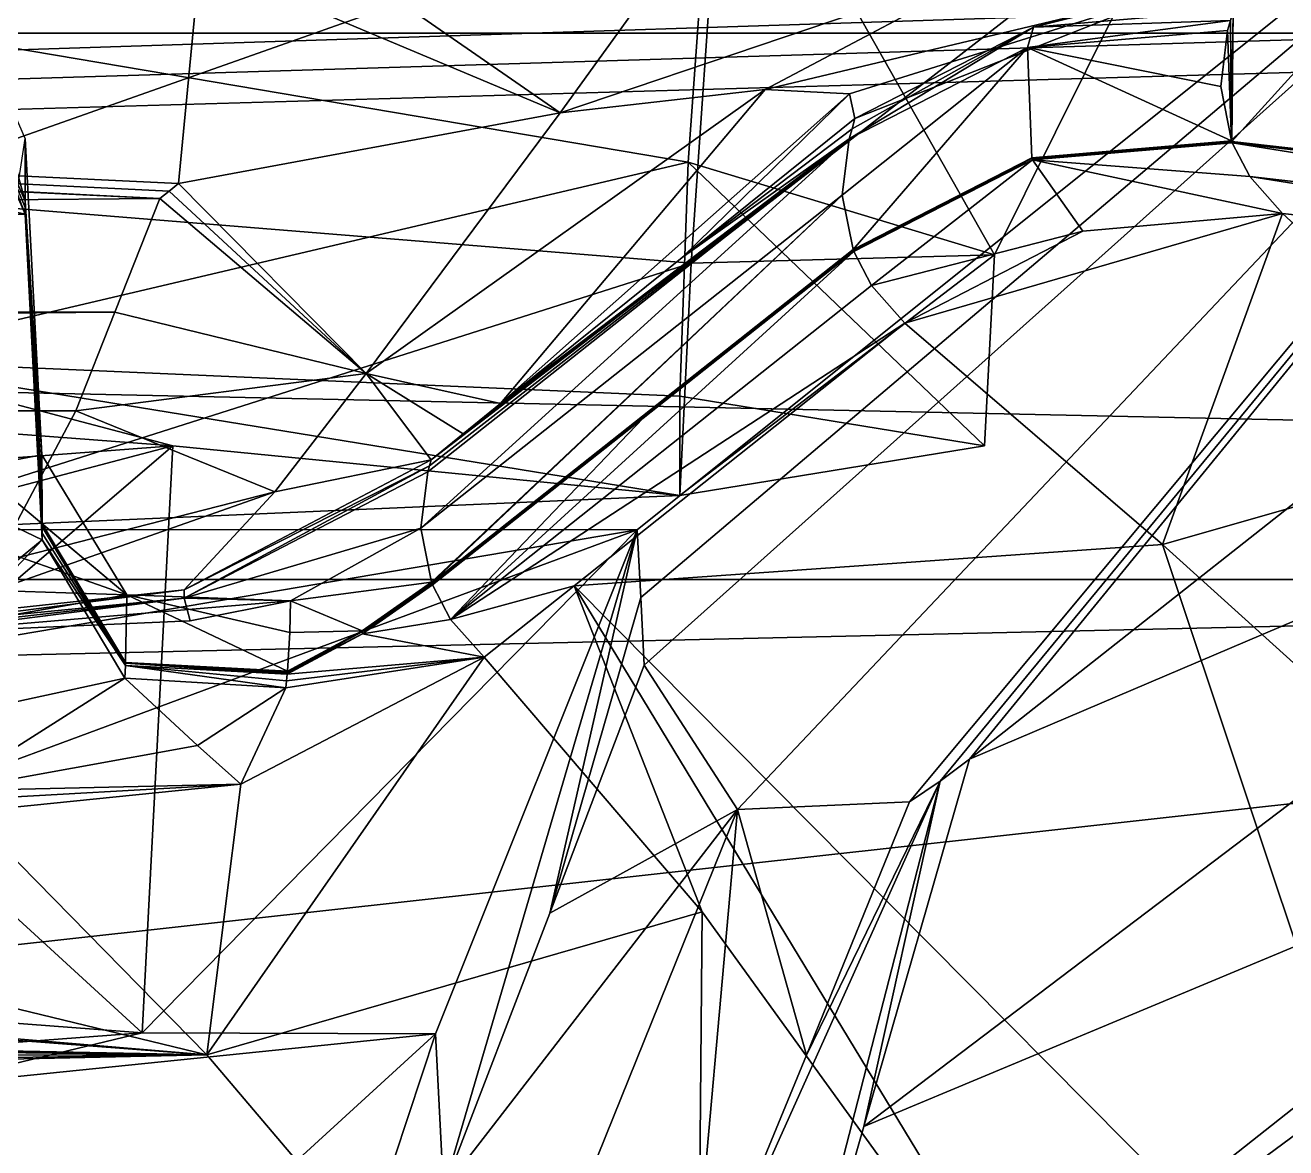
# Model space of a CAD drawing. Header units: millimetres. Extents: x -228 to 228, y -204 to 237.
# Drawn here: x 18.812 to 22.461, y 198.312 to 201.561 of the extents above; entities that cross this region are included whole.
import ezdxf

# ---------------------------------------------------------------- set-up
doc = ezdxf.new("R2010")
doc.units = ezdxf.units.MM
doc.header["$LTSCALE"] = 127.314815
for name, color, linetype in [('1027', 7, 'CONTINUOUS'), ('1032', 7, 'CONTINUOUS'), ('1033', 7, 'CONTINUOUS'), ('1242', 7, 'CONTINUOUS'), ('1298', 7, 'CONTINUOUS'), ('1401', 7, 'CONTINUOUS'), ('1402', 7, 'CONTINUOUS'), ('1403', 7, 'CONTINUOUS'), ('1404', 7, 'CONTINUOUS'), ('1405', 7, 'CONTINUOUS'), ('1406', 7, 'CONTINUOUS'), ('1475', 7, 'CONTINUOUS'), ('1484', 7, 'CONTINUOUS'), ('1485', 7, 'CONTINUOUS'), ('1489', 7, 'CONTINUOUS'), ('1490', 7, 'CONTINUOUS'), ('1491', 7, 'CONTINUOUS'), ('1492', 7, 'CONTINUOUS'), ('1493', 7, 'CONTINUOUS'), ('1494', 7, 'CONTINUOUS'), ('1550', 7, 'CONTINUOUS'), ('1551', 7, 'CONTINUOUS'), ('1552', 7, 'CONTINUOUS'), ('17', 7, 'CONTINUOUS'), ('2', 7, 'CONTINUOUS'), ('2166', 7, 'CONTINUOUS'), ('338', 7, 'CONTINUOUS'), ('377', 7, 'CONTINUOUS'), ('420', 7, 'CONTINUOUS'), ('422', 7, 'CONTINUOUS'), ('551', 7, 'CONTINUOUS'), ('555', 7, 'CONTINUOUS'), ('556', 7, 'CONTINUOUS'), ('557', 7, 'CONTINUOUS'), ('558', 7, 'CONTINUOUS'), ('559', 7, 'CONTINUOUS'), ('585', 7, 'CONTINUOUS'), ('586', 7, 'CONTINUOUS'), ('587', 7, 'CONTINUOUS'), ('588', 7, 'CONTINUOUS'), ('593', 7, 'CONTINUOUS'), ('62', 7, 'CONTINUOUS'), ('63', 7, 'CONTINUOUS'), ('648', 7, 'CONTINUOUS'), ('649', 7, 'CONTINUOUS'), ('650', 7, 'CONTINUOUS'), ('651', 7, 'CONTINUOUS'), ('652', 7, 'CONTINUOUS'), ('653', 7, 'CONTINUOUS'), ('710', 7, 'CONTINUOUS'), ('711', 7, 'CONTINUOUS'), ('779', 7, 'CONTINUOUS'), ('782', 7, 'CONTINUOUS'), ('787', 7, 'CONTINUOUS'), ('790', 7, 'CONTINUOUS'), ('809', 7, 'CONTINUOUS'), ('810', 7, 'CONTINUOUS'), ('824', 7, 'CONTINUOUS'), ('825', 7, 'CONTINUOUS')]:
    doc.layers.add(name, color=color, linetype=linetype)

msp = doc.modelspace()

# ---------------------------------------------------------------- linework, layer by layer
at = {"layer": '1027', "color": 5, "linetype": 'Continuous'}
msp.add_3dface([(18.6653, 200.2804, 976.4411), (18.8116, 201.2335, 977.7082), (18.8597, 200.3171, 977.6682), (18.6653, 200.2804, 976.4411)], dxfattribs=at)
at = {"layer": '1032', "color": 5, "linetype": 'Continuous'}
for points in [[(18.8597, 200.3171, 977.6682), (18.8116, 201.2335, 977.7082), (18.8116, 201.0515, 981.8594), (18.8597, 200.3171, 977.6682)], [(18.8597, 200.3171, 977.6682), (18.8116, 201.0515, 981.8594), (18.8599, 200.2258, 979.6697), (18.8597, 200.3171, 977.6682)], [(18.8116, 201.0515, 981.8594), (18.8116, 201.033, 982.2808), (18.8606, 200.1158, 981.8497), (18.8116, 201.0515, 981.8594)], [(18.8599, 200.2258, 979.6697), (18.8116, 201.0515, 981.8594), (18.8606, 200.1181, 981.8062), (18.8599, 200.2258, 979.6697)], [(18.8606, 200.1181, 981.8062), (18.8116, 201.0515, 981.8594), (18.8606, 200.1158, 981.8497), (18.8606, 200.1181, 981.8062)], [(18.8116, 201.033, 982.2808), (18.8116, 201.0144, 982.7034), (18.8609, 200.0906, 982.3177), (18.8116, 201.033, 982.2808)], [(18.8606, 200.1158, 981.8497), (18.8116, 201.033, 982.2808), (18.8607, 200.1125, 981.9115), (18.8606, 200.1158, 981.8497)], [(18.8607, 200.1125, 981.9115), (18.8116, 201.033, 982.2808), (18.8607, 200.1092, 981.9731), (18.8607, 200.1125, 981.9115)], [(18.8607, 200.1092, 981.9731), (18.8116, 201.033, 982.2808), (18.8609, 200.0906, 982.3177), (18.8607, 200.1092, 981.9731)], [(18.8609, 200.0906, 982.3177), (18.8116, 201.0144, 982.7034), (18.8611, 200.0717, 982.6623), (18.8609, 200.0906, 982.3177)]]:
    msp.add_3dface(points, dxfattribs=at)
at = {"layer": '1033', "color": 5, "linetype": 'Continuous'}
for points in [[(18.8611, 200.0717, 982.6623), (18.8116, 201.0144, 982.7034), (16.914, 201.0039, 985.9943), (18.8611, 200.0717, 982.6623)], [(18.8611, 200.0717, 982.6623), (16.914, 201.0039, 985.9943), (18.696, 199.9362, 983.79), (18.8611, 200.0717, 982.6623)]]:
    msp.add_3dface(points, dxfattribs=at)
at = {"layer": '1242', "color": 5, "linetype": 'Continuous'}
for points in [[(21.5456, 199.4368, 921.216), (21.2392, 198.3735, 946.1655), (21.46, 199.3728, 921.2128), (21.5456, 199.4368, 921.216)], [(21.46, 199.3728, 921.2128), (20.8925, 197.1696, 974.4086), (20.7376, 197.7646, 954.6345), (21.46, 199.3728, 921.2128)], [(20.7376, 197.7646, 954.6345), (21.0733, 198.5801, 936.9435), (21.46, 199.3728, 921.2128), (20.7376, 197.7646, 954.6345)], [(20.8925, 197.1696, 974.4086), (21.46, 199.3728, 921.2128), (21.2392, 198.3735, 946.1655), (20.8925, 197.1696, 974.4086)], [(21.3714, 199.3133, 921.2098), (21.46, 199.3728, 921.2128), (21.0733, 198.5801, 936.9435), (21.3714, 199.3133, 921.2098)]]:
    msp.add_3dface(points, dxfattribs=at)
at = {"layer": '1298', "color": 5, "linetype": 'Continuous'}
for points in [[(20.6037, 199.7088, 921.2235), (20.874, 199.2908, 921.2065), (20.3305, 198.9905, 936.9541), (20.6037, 199.7088, 921.2235)], [(20.874, 199.2908, 921.2065), (21.3714, 199.3133, 921.2098), (21.0733, 198.5801, 936.9435), (20.874, 199.2908, 921.2065)], [(20.874, 199.2908, 921.2065), (20.0229, 198.1898, 954.6412), (20.3305, 198.9905, 936.9541), (20.874, 199.2908, 921.2065)], [(20.0229, 198.1898, 954.6412), (20.874, 199.2908, 921.2065), (20.2666, 197.7864, 954.6273), (20.0229, 198.1898, 954.6412)], [(20.874, 199.2908, 921.2065), (20.7376, 197.7646, 954.6345), (20.2666, 197.7864, 954.6273), (20.874, 199.2908, 921.2065)], [(20.874, 199.2908, 921.2065), (21.0733, 198.5801, 936.9435), (20.7376, 197.7646, 954.6345), (20.874, 199.2908, 921.2065)]]:
    msp.add_3dface(points, dxfattribs=at)
at = {"layer": '1401', "color": 5, "linetype": 'Continuous'}
for points in [[(19.9772, 200.268, 974.5295), (19.9819, 200.2855, 974.1229), (19.2719, 199.9024, 974.5052), (19.9772, 200.268, 974.5295)], [(19.2719, 199.9024, 974.5052), (19.9819, 200.2855, 974.1229), (19.2722, 199.9269, 973.8865), (19.2719, 199.9024, 974.5052)], [(19.9819, 200.2855, 974.1229), (19.987, 200.303, 973.7164), (19.2722, 199.9269, 973.8865), (19.9819, 200.2855, 974.1229)], [(18.4859, 199.842, 974.0965), (18.481, 199.8251, 974.4923), (19.2722, 199.9269, 973.8865), (18.4859, 199.842, 974.0965)], [(18.481, 199.8251, 974.4923), (19.2719, 199.9024, 974.5052), (19.2722, 199.9269, 973.8865), (18.481, 199.8251, 974.4923)]]:
    msp.add_3dface(points, dxfattribs=at)
at = {"layer": '1402', "color": 5, "linetype": 'Continuous'}
for points in [[(19.957, 200.1054, 978.2831), (19.9772, 200.268, 974.5295), (19.2719, 199.9024, 974.5052), (19.957, 200.1054, 978.2831)], [(19.957, 200.1054, 978.2831), (19.2719, 199.9024, 974.5052), (19.5793, 199.8948, 977.6499), (19.957, 200.1054, 978.2831)], [(19.9879, 199.9485, 981.788), (19.957, 200.1054, 978.2831), (19.5793, 199.8948, 977.6499), (19.9879, 199.9485, 981.788)], [(19.9879, 199.9485, 981.788), (19.5793, 199.8948, 977.6499), (19.7868, 199.8078, 981.7849), (19.9879, 199.9485, 981.788)], [(18.4778, 199.8129, 974.7778), (18.4749, 199.8008, 975.0594), (19.2719, 199.9024, 974.5052), (18.4778, 199.8129, 974.7778)], [(19.2719, 199.9024, 974.5052), (18.4749, 199.8008, 975.0594), (19.289, 199.8369, 976.2644), (19.2719, 199.9024, 974.5052)], [(18.481, 199.8251, 974.4923), (18.4778, 199.8129, 974.7778), (19.2719, 199.9024, 974.5052), (18.481, 199.8251, 974.4923)], [(19.5793, 199.8948, 977.6499), (19.2719, 199.9024, 974.5052), (19.289, 199.8369, 976.2644), (19.5793, 199.8948, 977.6499)], [(19.5793, 199.8948, 977.6499), (19.5777, 199.8027, 979.6493), (19.7868, 199.8078, 981.7849), (19.5793, 199.8948, 977.6499)], [(19.5777, 199.8027, 979.6493), (19.5707, 199.6914, 981.7832), (19.7868, 199.8078, 981.7849), (19.5777, 199.8027, 979.6493)]]:
    msp.add_3dface(points, dxfattribs=at)
at = {"layer": '1403', "color": 5, "linetype": 'Continuous'}
for points in [[(19.9886, 199.9466, 981.8313), (19.9879, 199.9485, 981.788), (19.7868, 199.8078, 981.7849), (19.9886, 199.9466, 981.8313)], [(19.9886, 199.9466, 981.8313), (19.7868, 199.8078, 981.7849), (19.7871, 199.8055, 981.8284), (19.9886, 199.9466, 981.8313)], [(19.5707, 199.6914, 981.7832), (19.5705, 199.689, 981.8267), (19.7871, 199.8055, 981.8284), (19.5707, 199.6914, 981.7832)], [(19.7868, 199.8078, 981.7849), (19.5707, 199.6914, 981.7832), (19.7871, 199.8055, 981.8284), (19.7868, 199.8078, 981.7849)]]:
    msp.add_3dface(points, dxfattribs=at)
at = {"layer": '1404', "color": 5, "linetype": 'Continuous'}
for points in [[(19.9896, 199.9437, 981.8929), (19.9886, 199.9466, 981.8313), (19.7871, 199.8055, 981.8284), (19.9896, 199.9437, 981.8929)], [(19.9907, 199.9409, 981.9544), (19.9896, 199.9437, 981.8929), (19.7871, 199.8055, 981.8284), (19.9907, 199.9409, 981.9544)], [(19.9907, 199.9409, 981.9544), (19.7871, 199.8055, 981.8284), (19.7879, 199.7992, 981.9515), (19.9907, 199.9409, 981.9544)], [(19.7871, 199.8055, 981.8284), (19.5705, 199.689, 981.8267), (19.7879, 199.7992, 981.9515), (19.7871, 199.8055, 981.8284)], [(19.5702, 199.6856, 981.8884), (19.5699, 199.6822, 981.95), (19.7879, 199.7992, 981.9515), (19.5702, 199.6856, 981.8884)], [(19.5705, 199.689, 981.8267), (19.5702, 199.6856, 981.8884), (19.7879, 199.7992, 981.9515), (19.5705, 199.689, 981.8267)]]:
    msp.add_3dface(points, dxfattribs=at)
at = {"layer": '1405', "color": 5, "linetype": 'Continuous'}
for points in [[(20.043, 199.8404, 984.0733), (19.9907, 199.9409, 981.9544), (19.7879, 199.7992, 981.9515), (20.043, 199.8404, 984.0733)], [(20.1399, 199.7314, 986.0505), (20.043, 199.8404, 984.0733), (19.7879, 199.7992, 981.9515), (20.1399, 199.7314, 986.0505)], [(19.5699, 199.6822, 981.95), (20.1399, 199.7314, 986.0505), (19.7879, 199.7992, 981.9515), (19.5699, 199.6822, 981.95)], [(20.1399, 199.7314, 986.0505), (19.5662, 199.6429, 982.6379), (19.4358, 199.3638, 986.0762), (20.1399, 199.7314, 986.0505)], [(19.5662, 199.6429, 982.6379), (20.1399, 199.7314, 986.0505), (19.5682, 199.6628, 982.294), (19.5662, 199.6429, 982.6379)], [(20.1399, 199.7314, 986.0505), (19.5699, 199.6822, 981.95), (19.5682, 199.6628, 982.294), (20.1399, 199.7314, 986.0505)], [(19.5662, 199.6429, 982.6379), (19.31, 199.4758, 983.9091), (19.4358, 199.3638, 986.0762), (19.5662, 199.6429, 982.6379)], [(19.31, 199.4758, 983.9091), (18.5858, 199.3453, 985.0564), (19.4358, 199.3638, 986.0762), (19.31, 199.4758, 983.9091)], [(18.5858, 199.3453, 985.0564), (18.6113, 199.3175, 985.5534), (19.4358, 199.3638, 986.0762), (18.5858, 199.3453, 985.0564)], [(18.6113, 199.3175, 985.5534), (18.6467, 199.2836, 986.1262), (19.4358, 199.3638, 986.0762), (18.6113, 199.3175, 985.5534)]]:
    msp.add_3dface(points, dxfattribs=at)
at = {"layer": '1406', "color": 5, "linetype": 'Continuous'}
for points in [[(20.7711, 198.995, 993.6603), (20.1399, 199.7314, 986.0505), (19.337, 198.5808, 993.775), (20.7711, 198.995, 993.6603)], [(19.337, 198.5808, 993.775), (20.1399, 199.7314, 986.0505), (19.4358, 199.3638, 986.0762), (19.337, 198.5808, 993.775)], [(18.6467, 199.2836, 986.1262), (19.337, 198.5808, 993.775), (19.4358, 199.3638, 986.0762), (18.6467, 199.2836, 986.1262)], [(20.7711, 198.995, 993.6603), (19.337, 198.5808, 993.775), (20.7533, 196.9123, 1002.2157), (20.7711, 198.995, 993.6603)], [(22.0245, 197.2606, 1002.0353), (20.7711, 198.995, 993.6603), (20.7533, 196.9123, 1002.2157), (22.0245, 197.2606, 1002.0353)]]:
    msp.add_3dface(points, dxfattribs=at)
at = {"layer": '1475', "color": 5, "linetype": 'Continuous'}
for points in [[(19.2016, 201.0591, 972.2545), (0, 201.9739, 972.2545), (-19.0709, 200.7302, 972.4369), (19.2016, 201.0591, 972.2545)], [(19.2016, 201.0591, 972.2545), (-19.0709, 200.7302, 972.4369), (19.0709, 200.7302, 972.437), (19.2016, 201.0591, 972.2545)], [(-19.0709, 200.7302, 972.4369), (-18.9585, 200.4448, 972.6727), (19.0709, 200.7302, 972.437), (-19.0709, 200.7302, 972.4369)], [(19.0709, 200.7302, 972.437), (-18.9585, 200.4448, 972.6727), (18.9585, 200.4448, 972.6727), (19.0709, 200.7302, 972.437)], [(-18.9585, 200.4448, 972.6727), (15.0169, 200.4449, 973.0843), (18.9585, 200.4448, 972.6727), (-18.9585, 200.4448, 972.6727)], [(18.9585, 200.4448, 972.6727), (15.0169, 200.4449, 973.0843), (18.7228, 200.0025, 973.3291), (18.9585, 200.4448, 972.6727)]]:
    msp.add_3dface(points, dxfattribs=at)
at = {"layer": '1484', "color": 5, "linetype": 'Continuous'}
for points in [[(18.9585, 200.4448, 972.6727), (18.7228, 200.0025, 973.3291), (19.5342, 200.2107, 973.1118), (18.9585, 200.4448, 972.6727)], [(19.2722, 199.9269, 973.8865), (19.987, 200.303, 973.7164), (19.5342, 200.2107, 973.1118), (19.2722, 199.9269, 973.8865)], [(18.4859, 199.842, 974.0965), (19.2722, 199.9269, 973.8865), (19.5342, 200.2107, 973.1118), (18.4859, 199.842, 974.0965)], [(18.7228, 200.0025, 973.3291), (18.4859, 199.842, 974.0965), (19.5342, 200.2107, 973.1118), (18.7228, 200.0025, 973.3291)]]:
    msp.add_3dface(points, dxfattribs=at)
at = {"layer": '1485', "color": 5, "linetype": 'Continuous'}
for points in [[(19.7988, 200.5533, 972.7569), (19.2016, 201.0591, 972.2545), (19.0709, 200.7302, 972.437), (19.7988, 200.5533, 972.7569)], [(19.7988, 200.5533, 972.7569), (19.0709, 200.7302, 972.437), (18.9585, 200.4448, 972.6727), (19.7988, 200.5533, 972.7569)], [(19.7988, 200.5533, 972.7569), (18.9585, 200.4448, 972.6727), (19.5342, 200.2107, 973.1118), (19.7988, 200.5533, 972.7569)], [(19.987, 200.303, 973.7164), (19.7988, 200.5533, 972.7569), (19.5342, 200.2107, 973.1118), (19.987, 200.303, 973.7164)], [(19.987, 200.303, 973.7164), (20.0798, 200.3786, 973.6491), (19.7988, 200.5533, 972.7569), (19.987, 200.303, 973.7164)], [(20.0798, 200.3786, 973.6491), (20.1878, 200.4658, 973.597), (19.7988, 200.5533, 972.7569), (20.0798, 200.3786, 973.6491)]]:
    msp.add_3dface(points, dxfattribs=at)
at = {"layer": '1489', "color": 5, "linetype": 'Continuous'}
for points in [[(18.6653, 200.2804, 976.4411), (18.8597, 200.3171, 977.6682), (19.1058, 199.9125, 977.6507), (18.6653, 200.2804, 976.4411)], [(18.1184, 200.2591, 975.3751), (18.6653, 200.2804, 976.4411), (19.1058, 199.9125, 977.6507), (18.1184, 200.2591, 975.3751)], [(18.1184, 200.2591, 975.3751), (19.1058, 199.9125, 977.6507), (18.222, 199.9407, 975.2625), (18.1184, 200.2591, 975.3751)], [(19.1058, 199.9125, 977.6507), (18.4749, 199.8008, 975.0594), (18.222, 199.9407, 975.2625), (19.1058, 199.9125, 977.6507)], [(19.5793, 199.8948, 977.6499), (18.4749, 199.8008, 975.0594), (19.1058, 199.9125, 977.6507), (19.5793, 199.8948, 977.6499)], [(18.4749, 199.8008, 975.0594), (19.5793, 199.8948, 977.6499), (19.289, 199.8369, 976.2644), (18.4749, 199.8008, 975.0594)]]:
    msp.add_3dface(points, dxfattribs=at)
at = {"layer": '1490', "color": 5, "linetype": 'Continuous'}
for points in [[(18.8597, 200.3171, 977.6682), (18.8599, 200.2258, 979.6697), (18.8606, 200.1181, 981.8062), (18.8597, 200.3171, 977.6682)], [(18.8597, 200.3171, 977.6682), (18.8606, 200.1181, 981.8062), (19.1058, 199.9125, 977.6507), (18.8597, 200.3171, 977.6682)], [(19.1058, 199.9125, 977.6507), (18.8606, 200.1181, 981.8062), (19.1022, 199.7164, 981.7848), (19.1058, 199.9125, 977.6507)], [(19.5707, 199.6914, 981.7832), (19.1058, 199.9125, 977.6507), (19.1022, 199.7164, 981.7848), (19.5707, 199.6914, 981.7832)], [(19.5707, 199.6914, 981.7832), (19.5777, 199.8027, 979.6493), (19.1058, 199.9125, 977.6507), (19.5707, 199.6914, 981.7832)], [(19.5777, 199.8027, 979.6493), (19.5793, 199.8948, 977.6499), (19.1058, 199.9125, 977.6507), (19.5777, 199.8027, 979.6493)]]:
    msp.add_3dface(points, dxfattribs=at)
at = {"layer": '1491', "color": 5, "linetype": 'Continuous'}
for points in [[(18.8606, 200.1181, 981.8062), (18.8606, 200.1158, 981.8497), (19.1022, 199.7164, 981.7848), (18.8606, 200.1181, 981.8062)], [(19.1022, 199.7164, 981.7848), (18.8606, 200.1158, 981.8497), (19.1021, 199.7141, 981.8283), (19.1022, 199.7164, 981.7848)], [(19.5705, 199.689, 981.8267), (19.1022, 199.7164, 981.7848), (19.1021, 199.7141, 981.8283), (19.5705, 199.689, 981.8267)], [(19.5705, 199.689, 981.8267), (19.5707, 199.6914, 981.7832), (19.1022, 199.7164, 981.7848), (19.5705, 199.689, 981.8267)]]:
    msp.add_3dface(points, dxfattribs=at)
at = {"layer": '1492', "color": 5, "linetype": 'Continuous'}
for points in [[(18.8606, 200.1158, 981.8497), (18.8607, 200.1125, 981.9115), (19.1021, 199.7141, 981.8283), (18.8606, 200.1158, 981.8497)], [(18.8607, 200.1092, 981.9731), (19.1021, 199.7141, 981.8283), (18.8607, 200.1125, 981.9115), (18.8607, 200.1092, 981.9731)], [(19.1021, 199.7141, 981.8283), (18.8607, 200.1092, 981.9731), (19.1018, 199.7077, 981.9516), (19.1021, 199.7141, 981.8283)], [(19.5699, 199.6822, 981.95), (19.1021, 199.7141, 981.8283), (19.1018, 199.7077, 981.9516), (19.5699, 199.6822, 981.95)], [(19.5702, 199.6856, 981.8884), (19.5705, 199.689, 981.8267), (19.1021, 199.7141, 981.8283), (19.5702, 199.6856, 981.8884)], [(19.5699, 199.6822, 981.95), (19.5702, 199.6856, 981.8884), (19.1021, 199.7141, 981.8283), (19.5699, 199.6822, 981.95)]]:
    msp.add_3dface(points, dxfattribs=at)
at = {"layer": '1493', "color": 5, "linetype": 'Continuous'}
for points in [[(18.8607, 200.1092, 981.9731), (18.8609, 200.0906, 982.3177), (19.1018, 199.7077, 981.9516), (18.8607, 200.1092, 981.9731)], [(18.8611, 200.0717, 982.6623), (19.1018, 199.7077, 981.9516), (18.8609, 200.0906, 982.3177), (18.8611, 200.0717, 982.6623)], [(19.1018, 199.7077, 981.9516), (18.8611, 200.0717, 982.6623), (19.1003, 199.6714, 982.6398), (19.1018, 199.7077, 981.9516)], [(19.5662, 199.6429, 982.6379), (19.1018, 199.7077, 981.9516), (19.1003, 199.6714, 982.6398), (19.5662, 199.6429, 982.6379)], [(19.5682, 199.6628, 982.294), (19.5699, 199.6822, 981.95), (19.1018, 199.7077, 981.9516), (19.5682, 199.6628, 982.294)], [(19.5662, 199.6429, 982.6379), (19.5682, 199.6628, 982.294), (19.1018, 199.7077, 981.9516), (19.5662, 199.6429, 982.6379)]]:
    msp.add_3dface(points, dxfattribs=at)
at = {"layer": '1494', "color": 5, "linetype": 'Continuous'}
for points in [[(18.8611, 200.0717, 982.6623), (18.696, 199.9362, 983.79), (18.3255, 199.5028, 984.8798), (18.8611, 200.0717, 982.6623)], [(19.1003, 199.6714, 982.6398), (18.8611, 200.0717, 982.6623), (18.3255, 199.5028, 984.8798), (19.1003, 199.6714, 982.6398)], [(18.5858, 199.3453, 985.0564), (19.1003, 199.6714, 982.6398), (18.3255, 199.5028, 984.8798), (18.5858, 199.3453, 985.0564)], [(18.5858, 199.3453, 985.0564), (19.31, 199.4758, 983.9091), (19.1003, 199.6714, 982.6398), (18.5858, 199.3453, 985.0564)], [(19.31, 199.4758, 983.9091), (19.5662, 199.6429, 982.6379), (19.1003, 199.6714, 982.6398), (19.31, 199.4758, 983.9091)]]:
    msp.add_3dface(points, dxfattribs=at)
at = {"layer": '1550', "color": 5, "linetype": 'Continuous'}
for points in [[(18.8116, 201.0515, 981.8594), (18.8116, 201.2335, 977.7082), (18.6725, 201.5538, 977.7223), (18.8116, 201.0515, 981.8594)], [(18.6726, 201.3717, 981.8734), (18.8116, 201.0515, 981.8594), (18.6725, 201.5538, 977.7223), (18.6726, 201.3717, 981.8734)]]:
    msp.add_3dface(points, dxfattribs=at)
at = {"layer": '1551', "color": 5, "linetype": 'Continuous'}
for points in [[(18.8116, 201.0144, 982.7034), (18.8116, 201.033, 982.2808), (18.6726, 201.3717, 981.8734), (18.8116, 201.0144, 982.7034)], [(18.6726, 201.3346, 982.7176), (18.8116, 201.0144, 982.7034), (18.6726, 201.3717, 981.8734), (18.6726, 201.3346, 982.7176)], [(18.8116, 201.033, 982.2808), (18.8116, 201.0515, 981.8594), (18.6726, 201.3717, 981.8734), (18.8116, 201.033, 982.2808)]]:
    msp.add_3dface(points, dxfattribs=at)
at = {"layer": '1552', "color": 5, "linetype": 'Continuous'}
for points in [[(18.8116, 201.0144, 982.7034), (16.7041, 201.4942, 985.5878), (16.914, 201.0039, 985.9943), (18.8116, 201.0144, 982.7034)], [(16.7041, 201.4942, 985.5878), (18.8116, 201.0144, 982.7034), (18.6726, 201.3346, 982.7176), (16.7041, 201.4942, 985.5878)]]:
    msp.add_3dface(points, dxfattribs=at)
at = {"layer": '17', "color": 5, "linetype": 'Continuous'}
for points in [[(13.2258, 203.0259, 981.928), (26.3957, 201.7367, 981.928), (-28.3524, 199.9565, 998.5016), (13.2258, 203.0259, 981.928)], [(26.3957, 201.7367, 981.928), (26.4447, 201.6405, 983.9293), (-28.3524, 199.9565, 998.5016), (26.3957, 201.7367, 981.928)], [(26.4447, 201.6405, 983.9293), (26.5316, 201.5411, 985.7228), (-28.3524, 199.9565, 998.5016), (26.4447, 201.6405, 983.9293)], [(26.5316, 201.5411, 985.7228), (28.3526, 199.9562, 998.5027), (-28.3524, 199.9565, 998.5016), (26.5316, 201.5411, 985.7228)], [(28.3526, 199.9562, 998.5027), (29.8767, 198.6299, 1003.5398), (-36.5248, 192.7916, 1015.0988), (28.3526, 199.9562, 998.5027)], [(28.3526, 199.9562, 998.5027), (-36.5248, 192.7916, 1015.0988), (-29.8818, 198.6255, 1003.5536), (28.3526, 199.9562, 998.5027)], [(-28.3524, 199.9565, 998.5016), (28.3526, 199.9562, 998.5027), (-29.8818, 198.6255, 1003.5536), (-28.3524, 199.9565, 998.5016)], [(29.8767, 198.6299, 1003.5398), (36.5247, 192.7916, 1015.0987), (-36.5248, 192.7916, 1015.0988), (29.8767, 198.6299, 1003.5398)]]:
    msp.add_3dface(points, dxfattribs=at)
at = {"layer": '2', "color": 5, "linetype": 'Continuous'}
for points in [[(0, 205.4543, 982.0153), (-13.3557, 205.0197, 982.0153), (29.0451, 201.5382, 1000.4708), (0, 205.4543, 982.0153)], [(13.3557, 205.0197, 982.0153), (0, 205.4543, 982.0153), (29.0451, 201.5382, 1000.4708), (13.3557, 205.0197, 982.0153)], [(-13.3557, 205.0197, 982.0153), (-26.6549, 203.7179, 982.0153), (29.0451, 201.5382, 1000.4708), (-13.3557, 205.0197, 982.0153)], [(26.7923, 203.5213, 985.8266), (13.3557, 205.0197, 982.0153), (29.0451, 201.5382, 1000.4708), (26.7923, 203.5213, 985.8266)], [(-26.6549, 203.7179, 982.0153), (-26.705, 203.6209, 984.031), (29.0451, 201.5382, 1000.4708), (-26.6549, 203.7179, 982.0153)], [(-26.705, 203.6209, 984.031), (-26.7923, 203.5213, 985.8266), (29.0451, 201.5382, 1000.4708), (-26.705, 203.6209, 984.031)], [(29.0451, 201.5382, 1000.4708), (-26.7923, 203.5213, 985.8266), (-29.0449, 201.5385, 1000.4699), (29.0451, 201.5382, 1000.4708)], [(-29.0449, 201.5385, 1000.4699), (-30.5005, 200.2443, 1004.9581), (36.7936, 194.5321, 1016.0511), (-29.0449, 201.5385, 1000.4699)], [(29.0451, 201.5382, 1000.4708), (-29.0449, 201.5385, 1000.4699), (30.5018, 200.2432, 1004.9613), (29.0451, 201.5382, 1000.4708)], [(30.5018, 200.2432, 1004.9613), (-29.0449, 201.5385, 1000.4699), (36.7936, 194.5321, 1016.0511), (30.5018, 200.2432, 1004.9613)], [(36.7936, 194.5321, 1016.0511), (-30.5005, 200.2443, 1004.9581), (-36.7935, 194.5322, 1016.051), (36.7936, 194.5321, 1016.0511)]]:
    msp.add_3dface(points, dxfattribs=at)
at = {"layer": '2166', "color": 5, "linetype": 'Continuous'}
msp.add_3dface([(45.7311, 213.4045, 128.2236), (19, 190.399, 69.5777), (19, 192.1424, 72.5364), (45.7311, 213.4045, 128.2236)], dxfattribs=at)
at = {"layer": '338', "color": 5, "linetype": 'Continuous'}
for points in [[(22.3047, 201.2248, 981.8844), (23.2936, 201.1127, 981.8844), (23.2874, 202.3067, 954.7336), (22.3047, 201.2248, 981.8844)], [(22.3091, 201.6043, 973.2337), (22.3047, 201.2248, 981.8844), (23.2874, 202.3067, 954.7336), (22.3091, 201.6043, 973.2337)], [(22.3091, 201.6043, 973.2337), (22.3006, 201.575, 973.9215), (22.3041, 201.2263, 981.8515), (22.3091, 201.6043, 973.2337)], [(22.3047, 201.2248, 981.8844), (22.3091, 201.6043, 973.2337), (22.3041, 201.2263, 981.8515), (22.3047, 201.2248, 981.8844)], [(22.3006, 201.575, 973.9215), (22.2924, 201.5456, 974.611), (22.3041, 201.2263, 981.8515), (22.3006, 201.575, 973.9215)], [(22.2924, 201.5456, 974.611), (22.2725, 201.3835, 978.3526), (22.3041, 201.2263, 981.8515), (22.2924, 201.5456, 974.611)]]:
    msp.add_3dface(points, dxfattribs=at)
at = {"layer": '377', "color": 5, "linetype": 'Continuous'}
for points in [[(0.0005, 200.055, 987.801), (19.337, 198.5808, 993.775), (1.5673, 200.0752, 987.3809), (0.0005, 200.055, 987.801)], [(19.337, 198.5808, 993.775), (15.5277, 199.5039, 986.9525), (1.5673, 200.0752, 987.3809), (19.337, 198.5808, 993.775)], [(0.0005, 200.055, 987.801), (-0.0015, 198.9666, 997.6012), (19.337, 198.5808, 993.775), (0.0005, 200.055, 987.801)], [(18.6467, 199.2836, 986.1262), (15.5277, 199.5039, 986.9525), (19.337, 198.5808, 993.775), (18.6467, 199.2836, 986.1262)], [(19.337, 198.5808, 993.775), (-0.0015, 198.9666, 997.6012), (1.028, 198.917, 997.8724), (19.337, 198.5808, 993.775)], [(1.7955, 198.7744, 998.6293), (19.337, 198.5808, 993.775), (1.028, 198.917, 997.8724), (1.7955, 198.7744, 998.6293)], [(2.0788, 198.5639, 999.6914), (19.337, 198.5808, 993.775), (1.7955, 198.7744, 998.6293), (2.0788, 198.5639, 999.6914)], [(20.7533, 196.9123, 1002.2157), (19.337, 198.5808, 993.775), (1.0274, 198.1799, 1001.4755), (20.7533, 196.9123, 1002.2157)], [(1.0274, 198.1799, 1001.4755), (19.337, 198.5808, 993.775), (1.7894, 198.3454, 1000.7291), (1.0274, 198.1799, 1001.4755)], [(1.7894, 198.3454, 1000.7291), (19.337, 198.5808, 993.775), (2.0788, 198.5639, 999.6914), (1.7894, 198.3454, 1000.7291)]]:
    msp.add_3dface(points, dxfattribs=at)
at = {"layer": '420', "color": 5, "linetype": 'Continuous'}
for points in [[(3.5412, 202.4247, 921.2971), (24.9272, 203.577, 921.4124), (3.6232, 201.4882, 921.2563), (3.5412, 202.4247, 921.2971)], [(3.6232, 201.4882, 921.2563), (24.9272, 203.577, 921.4124), (3.7047, 200.5581, 921.2158), (3.6232, 201.4882, 921.2563)], [(3.7047, 200.5581, 921.2158), (24.9272, 203.577, 921.4124), (3.8651, 200.2332, 921.2017), (3.7047, 200.5581, 921.2158)], [(3.8651, 200.2332, 921.2017), (24.9272, 203.577, 921.4124), (4.2029, 200.1021, 921.1963), (3.8651, 200.2332, 921.2017)], [(4.2029, 200.1021, 921.1963), (24.9272, 203.577, 921.4124), (12.3979, 200.1014, 921.2111), (4.2029, 200.1021, 921.1963)], [(12.3979, 200.1014, 921.2111), (24.9272, 203.577, 921.4124), (20.5831, 200.1002, 921.2404), (12.3979, 200.1014, 921.2111)], [(20.5831, 200.1002, 921.2404), (24.9272, 203.577, 921.4124), (20.5934, 199.9043, 921.2319), (20.5831, 200.1002, 921.2404)], [(20.5934, 199.9043, 921.2319), (24.9272, 203.577, 921.4124), (20.6037, 199.7088, 921.2235), (20.5934, 199.9043, 921.2319)], [(20.6037, 199.7088, 921.2235), (24.9272, 203.577, 921.4124), (20.874, 199.2908, 921.2065), (20.6037, 199.7088, 921.2235)], [(20.874, 199.2908, 921.2065), (24.9272, 203.577, 921.4124), (21.3714, 199.3133, 921.2098), (20.874, 199.2908, 921.2065)], [(21.3714, 199.3133, 921.2098), (24.9272, 203.577, 921.4124), (21.46, 199.3728, 921.2128), (21.3714, 199.3133, 921.2098)], [(24.9272, 203.577, 921.4124), (21.5456, 199.4368, 921.216), (21.46, 199.3728, 921.2128), (24.9272, 203.577, 921.4124)], [(24.9272, 203.577, 921.4124), (22.9644, 200.5556, 921.2714), (21.5456, 199.4368, 921.216), (24.9272, 203.577, 921.4124)]]:
    msp.add_3dface(points, dxfattribs=at)
at = {"layer": '422', "color": 5, "linetype": 'Continuous'}
for points in [[(19.2288, 201.081, 972.2442), (19.2558, 201.1028, 972.2339), (0, 202.0226, 972.2339), (19.2288, 201.081, 972.2442)], [(19.2016, 201.0591, 972.2545), (19.2288, 201.081, 972.2442), (0, 202.0226, 972.2339), (19.2016, 201.0591, 972.2545)], [(19.2016, 201.0591, 972.2545), (0, 202.0226, 972.2339), (0, 201.9739, 972.2545), (19.2016, 201.0591, 972.2545)]]:
    msp.add_3dface(points, dxfattribs=at)
at = {"layer": '551', "color": 5, "linetype": 'Continuous'}
for points in [[(19.3175, 201.7468, 971.7081), (-19.2558, 201.1028, 972.2339), (0, 202.0226, 972.2339), (19.3175, 201.7468, 971.7081)], [(19.2558, 201.1028, 972.2339), (19.3175, 201.7468, 971.7081), (0, 202.0226, 972.2339), (19.2558, 201.1028, 972.2339)], [(-19.2558, 201.1028, 972.2339), (19.3175, 201.7468, 971.7081), (-19.3175, 201.7468, 971.7081), (-19.2558, 201.1028, 972.2339)]]:
    msp.add_3dface(points, dxfattribs=at)
at = {"layer": '555', "color": 5, "linetype": 'Continuous'}
for points in [[(22.3047, 201.2248, 981.8844), (22.3054, 201.2227, 981.9295), (23.2936, 201.1127, 981.8844), (22.3047, 201.2248, 981.8844)], [(22.3054, 201.2227, 981.9295), (22.3062, 201.2206, 981.9745), (24.2828, 200.9936, 981.9305), (22.3054, 201.2227, 981.9295)], [(23.2936, 201.1127, 981.8844), (22.3054, 201.2227, 981.9295), (24.282, 200.9957, 981.8844), (23.2936, 201.1127, 981.8844)], [(24.282, 200.9957, 981.8844), (22.3054, 201.2227, 981.9295), (24.2824, 200.9947, 981.9075), (24.282, 200.9957, 981.8844)], [(24.2824, 200.9947, 981.9075), (22.3054, 201.2227, 981.9295), (24.2828, 200.9936, 981.9305), (24.2824, 200.9947, 981.9075)], [(24.2828, 200.9936, 981.9305), (22.3062, 201.2206, 981.9745), (24.3331, 200.8962, 983.9653), (24.2828, 200.9936, 981.9305)], [(24.3331, 200.8962, 983.9653), (22.3062, 201.2206, 981.9745), (22.3569, 201.1229, 984.0267), (24.3331, 200.8962, 983.9653)], [(24.4234, 200.7937, 985.8177), (24.3331, 200.8962, 983.9653), (22.3569, 201.1229, 984.0267), (24.4234, 200.7937, 985.8177)], [(22.4513, 201.0159, 985.9657), (24.4234, 200.7937, 985.8177), (22.3569, 201.1229, 984.0267), (22.4513, 201.0159, 985.9657)], [(23.1622, 200.3599, 993.2542), (24.4234, 200.7937, 985.8177), (22.4513, 201.0159, 985.9657), (23.1622, 200.3599, 993.2542)]]:
    msp.add_3dface(points, dxfattribs=at)
at = {"layer": '556', "color": 5, "linetype": 'Continuous'}
for points in [[(22.9644, 200.5556, 921.2714), (24.0508, 200.5026, 949.0198), (21.5456, 199.4368, 921.216), (22.9644, 200.5556, 921.2714)], [(24.0508, 200.5026, 949.0198), (23.7348, 199.4151, 974.5384), (21.2392, 198.3735, 946.1655), (24.0508, 200.5026, 949.0198)], [(21.5456, 199.4368, 921.216), (24.0508, 200.5026, 949.0198), (21.2392, 198.3735, 946.1655), (21.5456, 199.4368, 921.216)], [(21.2392, 198.3735, 946.1655), (23.7348, 199.4151, 974.5384), (20.8925, 197.1696, 974.4086), (21.2392, 198.3735, 946.1655)]]:
    msp.add_3dface(points, dxfattribs=at)
at = {"layer": '557', "color": 5, "linetype": 'Continuous'}
for points in [[(20.8925, 197.1696, 974.4086), (23.7348, 199.4151, 974.5384), (23.7153, 199.2569, 978.1893), (20.8925, 197.1696, 974.4086)], [(20.8925, 197.1696, 974.4086), (23.7153, 199.2569, 978.1893), (20.8724, 197.017, 977.9291), (20.8925, 197.1696, 974.4086)], [(20.8724, 197.017, 977.9291), (23.7153, 199.2569, 978.1893), (20.9031, 196.8501, 981.6572), (20.8724, 197.017, 977.9291)], [(23.7153, 199.2569, 978.1893), (23.7463, 199.0976, 981.7299), (20.9031, 196.8501, 981.6572), (23.7153, 199.2569, 978.1893)], [(20.9031, 196.8501, 981.6572), (23.7463, 199.0976, 981.7299), (20.9033, 196.8493, 981.6749), (20.9031, 196.8501, 981.6572)]]:
    msp.add_3dface(points, dxfattribs=at)
at = {"layer": '558', "color": 5, "linetype": 'Continuous'}
for points in [[(20.9033, 196.8493, 981.6749), (23.7463, 199.0976, 981.7299), (20.9044, 196.8465, 981.736), (20.9033, 196.8493, 981.6749)], [(20.9044, 196.8465, 981.736), (23.7463, 199.0976, 981.7299), (20.9054, 196.8437, 981.7971), (20.9044, 196.8465, 981.736)], [(23.7463, 199.0976, 981.7299), (23.7473, 199.0948, 981.7907), (20.9054, 196.8437, 981.7971), (23.7463, 199.0976, 981.7299)], [(23.7473, 199.0948, 981.7907), (23.7483, 199.092, 981.8512), (20.9054, 196.8437, 981.7971), (23.7473, 199.0948, 981.7907)]]:
    msp.add_3dface(points, dxfattribs=at)
at = {"layer": '559', "color": 5, "linetype": 'Continuous'}
for points in [[(20.9054, 196.8437, 981.7971), (23.7483, 199.092, 981.8512), (23.8062, 198.9831, 984.1124), (20.9054, 196.8437, 981.7971)], [(20.9054, 196.8437, 981.7971), (23.8062, 198.9831, 984.1124), (20.9526, 196.7499, 983.777), (20.9054, 196.8437, 981.7971)], [(23.8062, 198.9831, 984.1124), (23.8882, 198.8923, 985.738), (20.9526, 196.7499, 983.777), (23.8062, 198.9831, 984.1124)], [(20.9526, 196.7499, 983.777), (23.8882, 198.8923, 985.738), (22.4707, 197.7671, 985.7682), (20.9526, 196.7499, 983.777)]]:
    msp.add_3dface(points, dxfattribs=at)
at = {"layer": '585', "color": 5, "linetype": 'Continuous'}
for points in [[(21.2108, 200.9058, 981.9789), (20.6008, 200.4234, 981.9665), (20.043, 199.8404, 984.0733), (21.2108, 200.9058, 981.9789)], [(21.2619, 200.8075, 984.0478), (21.2108, 200.9058, 981.9789), (20.043, 199.8404, 984.0733), (21.2619, 200.8075, 984.0478)], [(21.3581, 200.6987, 986.0217), (21.2619, 200.8075, 984.0478), (20.043, 199.8404, 984.0733), (21.3581, 200.6987, 986.0217)], [(21.3581, 200.6987, 986.0217), (20.043, 199.8404, 984.0733), (20.4007, 199.9384, 986.0443), (21.3581, 200.6987, 986.0217)], [(20.6008, 200.4234, 981.9665), (19.9907, 199.9409, 981.9544), (20.043, 199.8404, 984.0733), (20.6008, 200.4234, 981.9665)], [(20.1399, 199.7314, 986.0505), (20.4007, 199.9384, 986.0443), (20.043, 199.8404, 984.0733), (20.1399, 199.7314, 986.0505)]]:
    msp.add_3dface(points, dxfattribs=at)
at = {"layer": '586', "color": 5, "linetype": 'Continuous'}
for points in [[(21.2087, 200.9114, 981.8554), (19.9886, 199.9466, 981.8313), (21.2093, 200.9099, 981.8885), (21.2087, 200.9114, 981.8554)], [(21.2093, 200.9099, 981.8885), (19.9886, 199.9466, 981.8313), (21.2101, 200.9079, 981.9338), (21.2093, 200.9099, 981.8885)], [(19.9886, 199.9466, 981.8313), (21.2108, 200.9058, 981.9789), (21.2101, 200.9079, 981.9338), (19.9886, 199.9466, 981.8313)], [(20.6008, 200.4234, 981.9665), (21.2108, 200.9058, 981.9789), (19.9886, 199.9466, 981.8313), (20.6008, 200.4234, 981.9665)], [(20.6008, 200.4234, 981.9665), (19.9886, 199.9466, 981.8313), (19.9896, 199.9437, 981.8929), (20.6008, 200.4234, 981.9665)], [(19.9907, 199.9409, 981.9544), (20.6008, 200.4234, 981.9665), (19.9896, 199.9437, 981.8929), (19.9907, 199.9409, 981.9544)]]:
    msp.add_3dface(points, dxfattribs=at)
at = {"layer": '587', "color": 5, "linetype": 'Continuous'}
for points in [[(19.9772, 200.268, 974.5295), (19.957, 200.1054, 978.2831), (21.1971, 201.2318, 974.5844), (19.9772, 200.268, 974.5295)], [(21.1971, 201.2318, 974.5844), (19.957, 200.1054, 978.2831), (21.1771, 201.0691, 978.3406), (21.1971, 201.2318, 974.5844)], [(19.957, 200.1054, 978.2831), (19.9879, 199.9485, 981.788), (21.1771, 201.0691, 978.3406), (19.957, 200.1054, 978.2831)], [(19.9879, 199.9485, 981.788), (19.9886, 199.9466, 981.8313), (21.1771, 201.0691, 978.3406), (19.9879, 199.9485, 981.788)], [(19.9886, 199.9466, 981.8313), (21.2087, 200.9114, 981.8554), (21.1771, 201.0691, 978.3406), (19.9886, 199.9466, 981.8313)]]:
    msp.add_3dface(points, dxfattribs=at)
at = {"layer": '588', "color": 5, "linetype": 'Continuous'}
for points in [[(21.2137, 201.2906, 973.2069), (20.7134, 200.8884, 973.3974), (21.2052, 201.2613, 973.8948), (21.2137, 201.2906, 973.2069)], [(19.9772, 200.268, 974.5295), (21.1971, 201.2318, 974.5844), (19.9819, 200.2855, 974.1229), (19.9772, 200.268, 974.5295)], [(19.987, 200.303, 973.7164), (19.9819, 200.2855, 974.1229), (21.1971, 201.2318, 974.5844), (19.987, 200.303, 973.7164)], [(19.987, 200.303, 973.7164), (21.1971, 201.2318, 974.5844), (20.0798, 200.3786, 973.6491), (19.987, 200.303, 973.7164)], [(20.0798, 200.3786, 973.6491), (21.1971, 201.2318, 974.5844), (20.1878, 200.4658, 973.597), (20.0798, 200.3786, 973.6491)], [(20.1878, 200.4658, 973.597), (21.1971, 201.2318, 974.5844), (20.7134, 200.8884, 973.3974), (20.1878, 200.4658, 973.597)], [(20.7134, 200.8884, 973.3974), (21.1971, 201.2318, 974.5844), (21.2052, 201.2613, 973.8948), (20.7134, 200.8884, 973.3974)]]:
    msp.add_3dface(points, dxfattribs=at)
at = {"layer": '593', "color": 5, "linetype": 'Continuous'}
for points in [[(21.3581, 200.6987, 986.0217), (20.4007, 199.9384, 986.0443), (22.1041, 200.0581, 993.3585), (21.3581, 200.6987, 986.0217)], [(20.4007, 199.9384, 986.0443), (23.0289, 197.2885, 1003.395), (22.1041, 200.0581, 993.3585), (20.4007, 199.9384, 986.0443)], [(22.1041, 200.0581, 993.3585), (23.0289, 197.2885, 1003.395), (25.0484, 197.3986, 1005.5086), (22.1041, 200.0581, 993.3585)], [(20.4007, 199.9384, 986.0443), (20.1399, 199.7314, 986.0505), (20.7711, 198.995, 993.6603), (20.4007, 199.9384, 986.0443)], [(22.0245, 197.2606, 1002.0353), (20.4007, 199.9384, 986.0443), (20.7711, 198.995, 993.6603), (22.0245, 197.2606, 1002.0353)], [(20.4007, 199.9384, 986.0443), (22.0245, 197.2606, 1002.0353), (23.0289, 197.2885, 1003.395), (20.4007, 199.9384, 986.0443)]]:
    msp.add_3dface(points, dxfattribs=at)
at = {"layer": '62', "color": 5, "linetype": 'Continuous'}
for points in [[(17.1195, 200.5033, 950.9798), (19.2391, 200.3432, 954.6475), (18.2947, 200.5921, 948.9466), (17.1195, 200.5033, 950.9798)], [(18.2947, 200.5921, 948.9466), (19.2391, 200.3432, 954.6475), (20.7063, 200.1995, 957.9388), (18.2947, 200.5921, 948.9466)], [(20.7063, 200.4869, 951.3561), (18.2947, 200.5921, 948.9466), (20.7063, 200.1995, 957.9388), (20.7063, 200.4869, 951.3561)], [(21.5891, 200.3432, 954.6475), (20.7063, 200.4869, 951.3561), (20.7063, 200.1995, 957.9388), (21.5891, 200.3432, 954.6475)], [(19.2391, 200.3432, 954.6475), (17.1195, 200.1831, 958.3152), (18.2947, 200.0943, 960.3483), (19.2391, 200.3432, 954.6475)], [(20.7063, 200.1995, 957.9388), (19.2391, 200.3432, 954.6475), (18.2947, 200.0943, 960.3483), (20.7063, 200.1995, 957.9388)]]:
    msp.add_3dface(points, dxfattribs=at)
at = {"layer": '63', "color": 5, "linetype": 'Continuous'}
for points in [[(12.3979, 200.1014, 921.2111), (20.5831, 200.1002, 921.2404), (12.9251, 198.8016, 950.9827), (12.3979, 200.1014, 921.2111)], [(20.5831, 200.1002, 921.2404), (17.0749, 198.8016, 950.9827), (12.9251, 198.8016, 950.9827), (20.5831, 200.1002, 921.2404)], [(20.5831, 200.1002, 921.2404), (19.15, 198.6448, 954.5733), (17.0749, 198.8016, 950.9827), (20.5831, 200.1002, 921.2404)], [(19.15, 198.6448, 954.5733), (20.5831, 200.1002, 921.2404), (19.9992, 198.641, 954.6605), (19.15, 198.6448, 954.5733)], [(17.0749, 198.4881, 958.1639), (19.15, 198.6448, 954.5733), (18.5045, 198.4893, 958.1362), (17.0749, 198.4881, 958.1639)], [(18.5045, 198.4893, 958.1362), (19.15, 198.6448, 954.5733), (19.9992, 198.641, 954.6605), (18.5045, 198.4893, 958.1362)]]:
    msp.add_3dface(points, dxfattribs=at)
at = {"layer": '648', "color": 5, "linetype": 'Continuous'}
for points in [[(22.3091, 201.6043, 973.2337), (21.7304, 201.5554, 973.2245), (22.3006, 201.575, 973.9215), (22.3091, 201.6043, 973.2337)], [(22.3006, 201.575, 973.9215), (21.7304, 201.5554, 973.2245), (21.7136, 201.4969, 974.6019), (22.3006, 201.575, 973.9215)], [(22.2924, 201.5456, 974.611), (22.3006, 201.575, 973.9215), (21.7136, 201.4969, 974.6019), (22.2924, 201.5456, 974.611)], [(21.1971, 201.2318, 974.5844), (21.7304, 201.5554, 973.2245), (21.2052, 201.2613, 973.8948), (21.1971, 201.2318, 974.5844)], [(21.7304, 201.5554, 973.2245), (21.1971, 201.2318, 974.5844), (21.7136, 201.4969, 974.6019), (21.7304, 201.5554, 973.2245)], [(21.2137, 201.2906, 973.2069), (21.2052, 201.2613, 973.8948), (21.7304, 201.5554, 973.2245), (21.2137, 201.2906, 973.2069)]]:
    msp.add_3dface(points, dxfattribs=at)
at = {"layer": '649', "color": 5, "linetype": 'Continuous'}
for points in [[(22.2924, 201.5456, 974.611), (21.7136, 201.4969, 974.6019), (22.2725, 201.3835, 978.3526), (22.2924, 201.5456, 974.611)], [(21.1771, 201.0691, 978.3406), (21.2087, 200.9114, 981.8554), (21.7136, 201.4969, 974.6019), (21.1771, 201.0691, 978.3406)], [(21.1971, 201.2318, 974.5844), (21.1771, 201.0691, 978.3406), (21.7136, 201.4969, 974.6019), (21.1971, 201.2318, 974.5844)], [(21.7136, 201.4969, 974.6019), (21.2087, 200.9114, 981.8554), (21.7254, 201.1768, 981.8589), (21.7136, 201.4969, 974.6019)], [(22.2725, 201.3835, 978.3526), (21.7136, 201.4969, 974.6019), (22.3041, 201.2263, 981.8515), (22.2725, 201.3835, 978.3526)], [(22.3041, 201.2263, 981.8515), (21.7136, 201.4969, 974.6019), (21.7254, 201.1768, 981.8589), (22.3041, 201.2263, 981.8515)]]:
    msp.add_3dface(points, dxfattribs=at)
at = {"layer": '650', "color": 5, "linetype": 'Continuous'}
for points in [[(22.3047, 201.2248, 981.8844), (22.3041, 201.2263, 981.8515), (21.7254, 201.1768, 981.8589), (22.3047, 201.2248, 981.8844)], [(22.3047, 201.2248, 981.8844), (21.7254, 201.1768, 981.8589), (21.726, 201.1753, 981.8919), (22.3047, 201.2248, 981.8844)], [(21.7254, 201.1768, 981.8589), (21.2087, 200.9114, 981.8554), (21.726, 201.1753, 981.8919), (21.7254, 201.1768, 981.8589)], [(21.2087, 200.9114, 981.8554), (21.2093, 200.9099, 981.8885), (21.726, 201.1753, 981.8919), (21.2087, 200.9114, 981.8554)]]:
    msp.add_3dface(points, dxfattribs=at)
at = {"layer": '651', "color": 5, "linetype": 'Continuous'}
for points in [[(22.3054, 201.2227, 981.9295), (22.3047, 201.2248, 981.8844), (21.726, 201.1753, 981.8919), (22.3054, 201.2227, 981.9295)], [(22.3062, 201.2206, 981.9745), (22.3054, 201.2227, 981.9295), (21.726, 201.1753, 981.8919), (22.3062, 201.2206, 981.9745)], [(22.3062, 201.2206, 981.9745), (21.726, 201.1753, 981.8919), (21.7275, 201.1712, 981.9822), (22.3062, 201.2206, 981.9745)], [(21.726, 201.1753, 981.8919), (21.2093, 200.9099, 981.8885), (21.7275, 201.1712, 981.9822), (21.726, 201.1753, 981.8919)], [(21.2093, 200.9099, 981.8885), (21.2101, 200.9079, 981.9338), (21.7275, 201.1712, 981.9822), (21.2093, 200.9099, 981.8885)], [(21.2101, 200.9079, 981.9338), (21.2108, 200.9058, 981.9789), (21.7275, 201.1712, 981.9822), (21.2101, 200.9079, 981.9338)]]:
    msp.add_3dface(points, dxfattribs=at)
at = {"layer": '652', "color": 5, "linetype": 'Continuous'}
for points in [[(22.3569, 201.1229, 984.0267), (22.3062, 201.2206, 981.9745), (21.7275, 201.1712, 981.9822), (22.3569, 201.1229, 984.0267)], [(21.2108, 200.9058, 981.9789), (21.2619, 200.8075, 984.0478), (21.7275, 201.1712, 981.9822), (21.2108, 200.9058, 981.9789)], [(21.7275, 201.1712, 981.9822), (21.2619, 200.8075, 984.0478), (21.8738, 200.9651, 986.0021), (21.7275, 201.1712, 981.9822)], [(22.4513, 201.0159, 985.9657), (22.3569, 201.1229, 984.0267), (21.7275, 201.1712, 981.9822), (22.4513, 201.0159, 985.9657)], [(22.4513, 201.0159, 985.9657), (21.7275, 201.1712, 981.9822), (21.8738, 200.9651, 986.0021), (22.4513, 201.0159, 985.9657)], [(21.2619, 200.8075, 984.0478), (21.3581, 200.6987, 986.0217), (21.8738, 200.9651, 986.0021), (21.2619, 200.8075, 984.0478)]]:
    msp.add_3dface(points, dxfattribs=at)
at = {"layer": '653', "color": 5, "linetype": 'Continuous'}
for points in [[(22.4513, 201.0159, 985.9657), (21.3581, 200.6987, 986.0217), (22.1041, 200.0581, 993.3585), (22.4513, 201.0159, 985.9657)], [(21.3581, 200.6987, 986.0217), (22.4513, 201.0159, 985.9657), (21.8738, 200.9651, 986.0021), (21.3581, 200.6987, 986.0217)], [(23.1622, 200.3599, 993.2542), (22.4513, 201.0159, 985.9657), (22.1041, 200.0581, 993.3585), (23.1622, 200.3599, 993.2542)], [(23.1622, 200.3599, 993.2542), (22.1041, 200.0581, 993.3585), (25.0484, 197.3986, 1005.5086), (23.1622, 200.3599, 993.2542)]]:
    msp.add_3dface(points, dxfattribs=at)
at = {"layer": '710', "color": 5, "linetype": 'Continuous'}
for points in [[(20.1878, 200.4658, 973.597), (20.9541, 201.3745, 972.4631), (19.7988, 200.5533, 972.7569), (20.1878, 200.4658, 973.597)], [(20.9541, 201.3745, 972.4631), (20.3604, 201.3075, 972.2337), (19.7988, 200.5533, 972.7569), (20.9541, 201.3745, 972.4631)], [(20.9541, 201.3745, 972.4631), (20.1878, 200.4658, 973.597), (21.1979, 201.3627, 972.7778), (20.9541, 201.3745, 972.4631)], [(20.1878, 200.4658, 973.597), (20.7134, 200.8884, 973.3974), (21.1979, 201.3627, 972.7778), (20.1878, 200.4658, 973.597)], [(20.7134, 200.8884, 973.3974), (21.2137, 201.2906, 973.2069), (21.1979, 201.3627, 972.7778), (20.7134, 200.8884, 973.3974)], [(20.3604, 201.3075, 972.2337), (19.2558, 201.1028, 972.2339), (19.7988, 200.5533, 972.7569), (20.3604, 201.3075, 972.2337)], [(19.7988, 200.5533, 972.7569), (19.2558, 201.1028, 972.2339), (19.2288, 201.081, 972.2442), (19.7988, 200.5533, 972.7569)], [(19.2016, 201.0591, 972.2545), (19.7988, 200.5533, 972.7569), (19.2288, 201.081, 972.2442), (19.2016, 201.0591, 972.2545)]]:
    msp.add_3dface(points, dxfattribs=at)
at = {"layer": '711', "color": 5, "linetype": 'Continuous'}
for points in [[(19.3175, 201.7468, 971.7081), (20.3604, 201.3075, 972.2337), (19.3429, 202.012, 970.9182), (19.3175, 201.7468, 971.7081)], [(19.3429, 202.012, 970.9182), (20.3604, 201.3075, 972.2337), (20.76, 201.8611, 971.1513), (19.3429, 202.012, 970.9182)], [(20.76, 201.8611, 971.1513), (20.3604, 201.3075, 972.2337), (21.651, 201.7441, 971.6837), (20.76, 201.8611, 971.1513)], [(19.2558, 201.1028, 972.2339), (20.3604, 201.3075, 972.2337), (19.3175, 201.7468, 971.7081), (19.2558, 201.1028, 972.2339)], [(20.3604, 201.3075, 972.2337), (20.9541, 201.3745, 972.4631), (21.651, 201.7441, 971.6837), (20.3604, 201.3075, 972.2337)], [(21.651, 201.7441, 971.6837), (20.9541, 201.3745, 972.4631), (22.1457, 201.6597, 972.3811), (21.651, 201.7441, 971.6837)], [(20.9541, 201.3745, 972.4631), (21.1979, 201.3627, 972.7778), (22.1457, 201.6597, 972.3811), (20.9541, 201.3745, 972.4631)], [(21.1979, 201.3627, 972.7778), (21.2137, 201.2906, 973.2069), (22.1457, 201.6597, 972.3811), (21.1979, 201.3627, 972.7778)], [(21.2137, 201.2906, 973.2069), (21.7304, 201.5554, 973.2245), (22.1457, 201.6597, 972.3811), (21.2137, 201.2906, 973.2069)], [(21.7304, 201.5554, 973.2245), (22.3091, 201.6043, 973.2337), (22.1457, 201.6597, 972.3811), (21.7304, 201.5554, 973.2245)]]:
    msp.add_3dface(points, dxfattribs=at)
at = {"layer": '779', "color": 5, "linetype": 'Continuous'}
for points in [[(17.0749, 198.8016, 950.9827), (19.15, 198.6448, 954.5733), (17.1195, 200.5033, 950.9798), (17.0749, 198.8016, 950.9827)], [(19.15, 198.6448, 954.5733), (19.2391, 200.3432, 954.6475), (17.1195, 200.5033, 950.9798), (19.15, 198.6448, 954.5733)]]:
    msp.add_3dface(points, dxfattribs=at)
at = {"layer": '782', "color": 5, "linetype": 'Continuous'}
for points in [[(18.3049, 201.5746, 948.936), (18.2947, 200.5921, 948.9466), (20.7305, 201.1646, 951.3566), (18.3049, 201.5746, 948.936)], [(18.2947, 200.5921, 948.9466), (20.7063, 200.4869, 951.3561), (20.7305, 201.1646, 951.3566), (18.2947, 200.5921, 948.9466)], [(20.7063, 200.4869, 951.3561), (21.5891, 200.3432, 954.6475), (20.7305, 201.1646, 951.3566), (20.7063, 200.4869, 951.3561)], [(21.5891, 200.3432, 954.6475), (21.6181, 200.8964, 954.6716), (20.7305, 201.1646, 951.3566), (21.5891, 200.3432, 954.6475)]]:
    msp.add_3dface(points, dxfattribs=at)
at = {"layer": '787', "color": 5, "linetype": 'Continuous'}
for points in [[(20.7397, 200.872, 957.981), (18.2947, 200.0943, 960.3483), (18.3179, 201.0682, 960.4366), (20.7397, 200.872, 957.981)], [(20.7063, 200.1995, 957.9388), (18.2947, 200.0943, 960.3483), (20.7397, 200.872, 957.981), (20.7063, 200.1995, 957.9388)], [(21.5891, 200.3432, 954.6475), (20.7063, 200.1995, 957.9388), (21.6181, 200.8964, 954.6716), (21.5891, 200.3432, 954.6475)], [(21.6181, 200.8964, 954.6716), (20.7063, 200.1995, 957.9388), (20.7397, 200.872, 957.981), (21.6181, 200.8964, 954.6716)]]:
    msp.add_3dface(points, dxfattribs=at)
at = {"layer": '790', "color": 5, "linetype": 'Continuous'}
for points in [[(19.15, 198.6448, 954.5733), (17.0749, 198.4881, 958.1639), (19.2391, 200.3432, 954.6475), (19.15, 198.6448, 954.5733)], [(19.2391, 200.3432, 954.6475), (17.0749, 198.4881, 958.1639), (17.1195, 200.1831, 958.3152), (19.2391, 200.3432, 954.6475)]]:
    msp.add_3dface(points, dxfattribs=at)
at = {"layer": '809', "color": 5, "linetype": 'Continuous'}
for points in [[(18.5045, 198.4893, 958.1362), (19.9992, 198.641, 954.6605), (19.2201, 197.9288, 957.284), (18.5045, 198.4893, 958.1362)], [(19.2201, 197.9288, 957.284), (19.9992, 198.641, 954.6605), (19.8013, 198.0428, 956.0418), (19.2201, 197.9288, 957.284)], [(19.9992, 198.641, 954.6605), (20.0229, 198.1898, 954.6412), (19.8013, 198.0428, 956.0418), (19.9992, 198.641, 954.6605)], [(17.4131, 198.0425, 958.9549), (18.5045, 198.4893, 958.1362), (19.2201, 197.9288, 957.284), (17.4131, 198.0425, 958.9549)]]:
    msp.add_3dface(points, dxfattribs=at)
at = {"layer": '810', "color": 5, "linetype": 'Continuous'}
for points in [[(19.9992, 198.641, 954.6605), (20.5831, 200.1002, 921.2404), (20.0229, 198.1898, 954.6412), (19.9992, 198.641, 954.6605)], [(20.0229, 198.1898, 954.6412), (20.5831, 200.1002, 921.2404), (20.3305, 198.9905, 936.9541), (20.0229, 198.1898, 954.6412)], [(20.5831, 200.1002, 921.2404), (20.5934, 199.9043, 921.2319), (20.3305, 198.9905, 936.9541), (20.5831, 200.1002, 921.2404)], [(20.5934, 199.9043, 921.2319), (20.6037, 199.7088, 921.2235), (20.3305, 198.9905, 936.9541), (20.5934, 199.9043, 921.2319)]]:
    msp.add_3dface(points, dxfattribs=at)
at = {"layer": '824', "color": 5, "linetype": 'Continuous'}
for points in [[(18.3179, 201.0682, 960.4366), (17.2766, 202.2275, 961.5431), (20.8138, 201.9501, 958.895), (18.3179, 201.0682, 960.4366)], [(21.6181, 200.8964, 954.6716), (20.7397, 200.872, 957.981), (22.1475, 201.9622, 954.7185), (21.6181, 200.8964, 954.6716)], [(20.7397, 200.872, 957.981), (20.8138, 201.9501, 958.895), (22.1475, 201.9622, 954.7185), (20.7397, 200.872, 957.981)], [(20.7397, 200.872, 957.981), (18.3179, 201.0682, 960.4366), (20.8138, 201.9501, 958.895), (20.7397, 200.872, 957.981)]]:
    msp.add_3dface(points, dxfattribs=at)
at = {"layer": '825', "color": 5, "linetype": 'Continuous'}
for points in [[(18.3049, 201.5746, 948.936), (20.7305, 201.1646, 951.3566), (20.8142, 202.3165, 950.5565), (18.3049, 201.5746, 948.936)], [(20.7305, 201.1646, 951.3566), (21.6181, 200.8964, 954.6716), (20.8142, 202.3165, 950.5565), (20.7305, 201.1646, 951.3566)], [(21.6181, 200.8964, 954.6716), (22.1475, 201.9622, 954.7185), (20.8142, 202.3165, 950.5565), (21.6181, 200.8964, 954.6716)]]:
    msp.add_3dface(points, dxfattribs=at)

doc.saveas('drawing.dxf')
